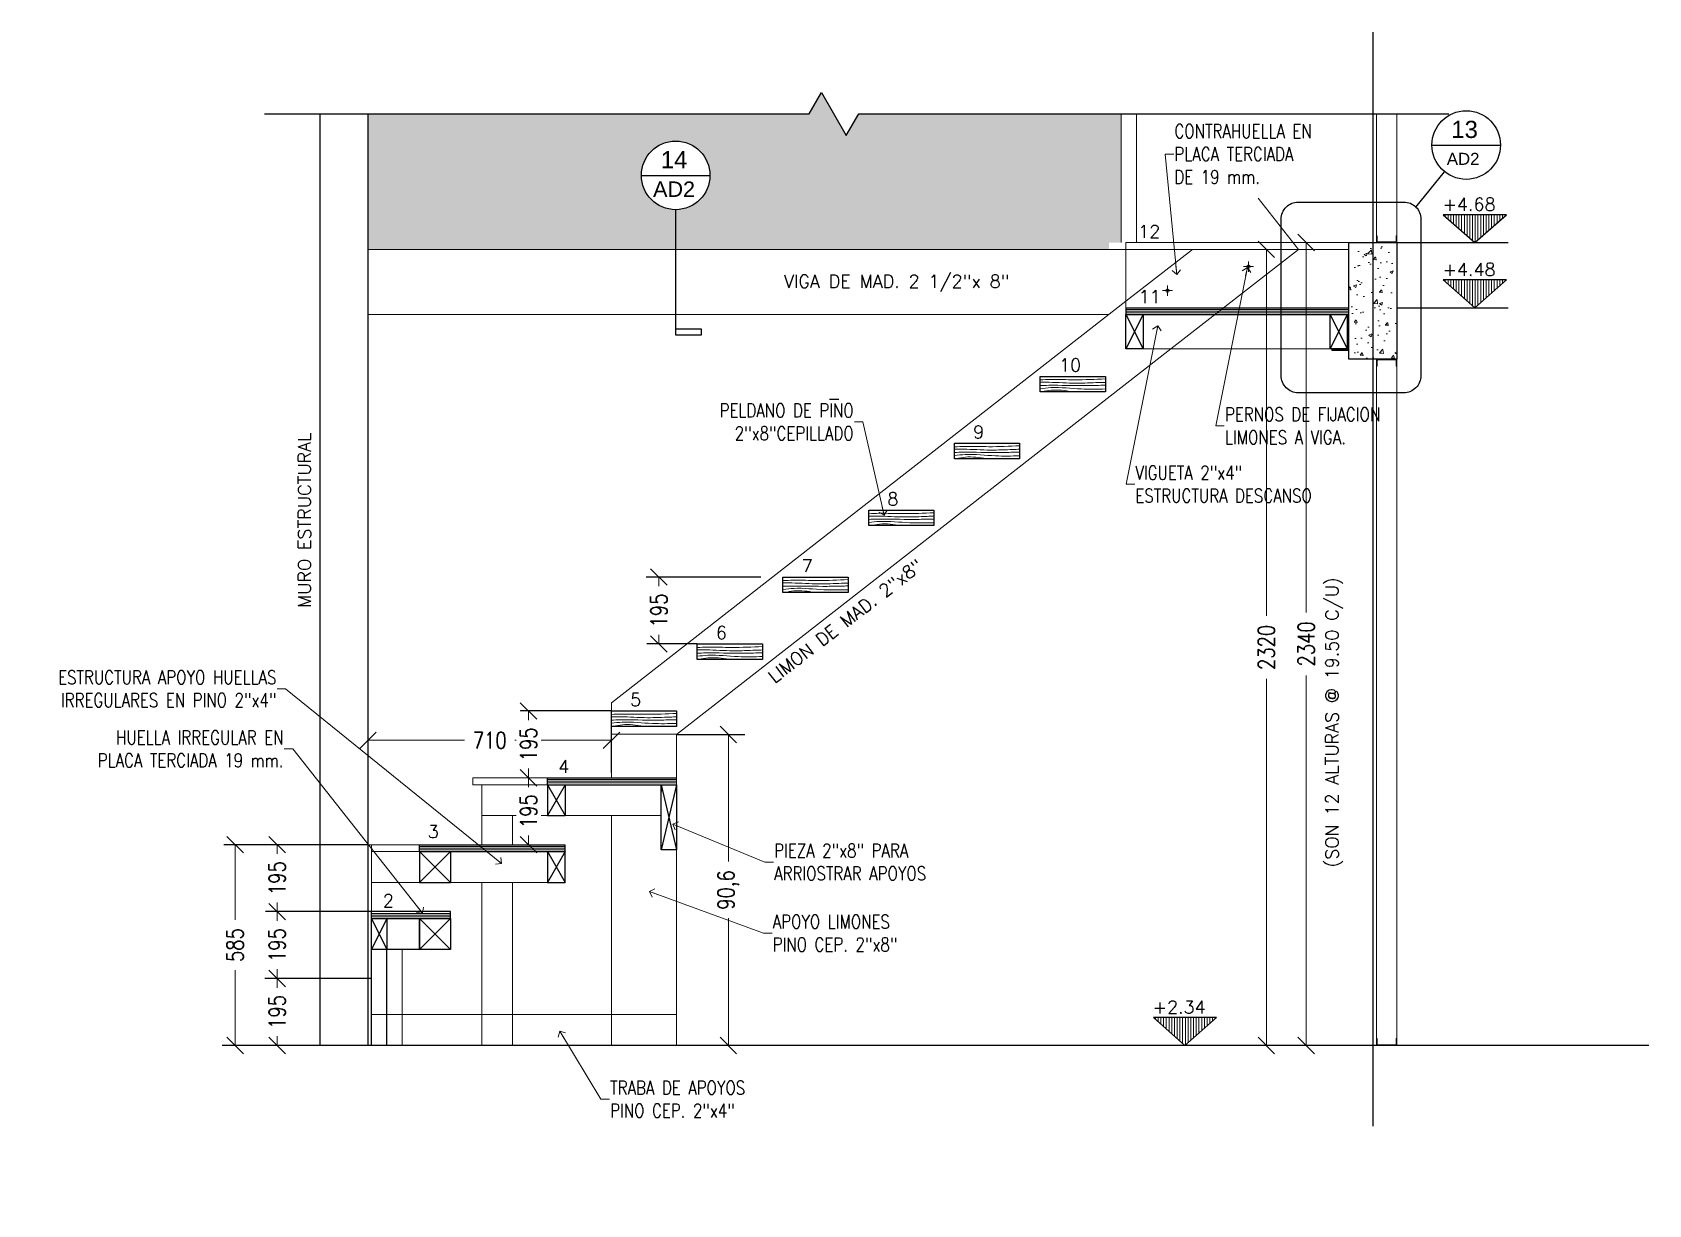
# Model space of a CAD drawing. Header units: metres. Extents: x -40 to 265, y 63 to 163.
# Drawn here: x 214.109 to 218.821, y 152.892 to 156.309 of the extents above; entities that cross this region are included whole.
import ezdxf
from ezdxf.enums import TextEntityAlignment as Align

# ---------------------------------------------------------------- set-up
doc = ezdxf.new("R2010")
doc.units = ezdxf.units.M
doc.header["$LTSCALE"] = 5
doc.header["$MEASUREMENT"] = 0
doc.layers.get('0').update_dxf_attribs({"color": 30})
for name, color, linetype, lineweight in [('A-ANNO-DIMS', 3, 'Continuous', 18), ('A-ANNO-TEXT', 3, 'Continuous', 18), ('A-DETL-GRPH', 4, 'Continuous', 25), ('A-DETL-MBND', 3, 'Continuous', 18), ('A-DETL-MCUT', 4, 'Continuous', 25), ('A-DETL-PATT', 8, 'Continuous', 18)]:
    doc.layers.add(name, color=color, linetype=linetype, lineweight=lineweight)
doc.styles.add('E-ARIAL', font='arial.ttf')
doc.styles.add('E-ROMANS', font='romans.shx', dxfattribs={"width": 0.8})
doc.dimstyles.new('E-0010_TICK_18', dxfattribs={"dimscale": 0.001, "dimtxt": 18, "dimasz": 18, "dimexe": 9, "dimexo": 6, "dimgap": 9, "dimtad": 0, "dimdec": 0, "dimlfac": 1000, "dimzin": 0, "dimdsep": 46, "dimtxsty": 'E-ROMANS', "dimblk": 'OBLIQUE', "dimcen": 9, "dimclrd": 256, "dimclre": 256, "dimclrt": 256, "dimadec": 0, "dimazin": 0, "dimtfac": 1, "dimtdec": 0, "dimtmove": 1, "dimatfit": 3, "dimldrblk": 'OPEN90', "dimfxl": 1, "dimtfill": 1, "dimtolj": 1, "dimtzin": 0, "dimarcsym": 0})
doc.dimstyles.new('E-0020_TICK_24', dxfattribs={"dimscale": 0.001, "dimtxt": 48, "dimasz": 48, "dimexe": 24, "dimexo": 16, "dimgap": 24, "dimtad": 0, "dimdec": 0, "dimlfac": 1000, "dimzin": 0, "dimdsep": 46, "dimtxsty": 'E-ROMANS', "dimblk": 'OBLIQUE', "dimcen": 24, "dimclrd": 256, "dimclre": 256, "dimclrt": 256, "dimadec": 0, "dimazin": 0, "dimtfac": 1, "dimtdec": 0, "dimtmove": 1, "dimatfit": 3, "dimldrblk": 'OPEN90', "dimfxl": 1, "dimtfill": 1, "dimtolj": 1, "dimtzin": 0, "dimlwd": -1, "dimarcsym": 0})

# ---------------------------------------------------------------- blocks, each defined once
blk = doc.blocks.new('_Oblique')
at = {"color": 0, "linetype": 'ByBlock', "lineweight": -2}
blk.add_line((-0.5, -0.5), (0.5, 0.5), dxfattribs=at)
blk = doc.blocks.new('*D44')
at = {"layer": 'A-ANNO-DIMS', "lineweight": -2, "transparency": 16777216}
for p, q in [((217.2992, 155.6966), (217.8469, 155.6966)), ((217.2992, 153.3564), (217.8469, 153.3564))]:
    blk.add_line(p, q, dxfattribs=at)
at = {"layer": 'A-ANNO-DIMS', "transparency": 16777216}
for p, q in [((217.8229, 155.6966), (217.8229, 154.6182)), ((217.8229, 153.3564), (217.8229, 154.4348))]:
    blk.add_line(p, q, dxfattribs=at)
at = {"layer": 'A-ANNO-DIMS', "transparency": 16777216, "xscale": 0.048, "yscale": 0.048, "zscale": 0.048}
for p, rotation in [((217.8229, 155.6966), 90), ((217.8229, 153.3564), 270)]:
    blk.add_blockref('_Oblique', p, dxfattribs=dict(at, rotation=rotation))
at = {"layer": 'A-ANNO-DIMS', "transparency": 16777216, "insert": (217.8229, 154.5265), "char_height": 0.048, "attachment_point": 5, "rotation": 90, "style": 'E-ROMANS', "bg_fill": 3, "box_fill_scale": 1.25, "bg_fill_color": 256, "bg_fill_true_color": 13158600, "bg_fill_transparency": 0}
blk.add_mtext('\\A1;2340', dxfattribs=at)
blk = doc.blocks.new('_Open90')
at = {"color": 0, "linetype": 'ByBlock', "lineweight": -2}
for p, q in [((0, 0), (-1, 0)), ((-0.5, 0.5), (0, 0)), ((0, 0), (-0.5, -0.5))]:
    blk.add_line(p, q, dxfattribs=at)
blk = doc.blocks.new('*D45')
at = {"layer": 'A-ANNO-DIMS', "lineweight": -2, "transparency": 16777216}
for p, q in [((217.1806, 155.6766), (217.7307, 155.6766)), ((217.1806, 153.3564), (217.7307, 153.3564))]:
    blk.add_line(p, q, dxfattribs=at)
at = {"layer": 'A-ANNO-DIMS', "transparency": 16777216}
for p, q in [((217.7067, 155.6766), (217.7067, 154.6082)), ((217.7067, 153.3564), (217.7067, 154.4248))]:
    blk.add_line(p, q, dxfattribs=at)
at = {"layer": 'A-ANNO-DIMS', "transparency": 16777216, "xscale": 0.048, "yscale": 0.048, "zscale": 0.048}
for p, rotation in [((217.7067, 155.6766), 90), ((217.7067, 153.3564), 270)]:
    blk.add_blockref('_Oblique', p, dxfattribs=dict(at, rotation=rotation))
at = {"layer": 'A-ANNO-DIMS', "transparency": 16777216, "insert": (217.7067, 154.5165), "char_height": 0.048, "attachment_point": 5, "rotation": 90, "style": 'E-ROMANS', "bg_fill": 3, "box_fill_scale": 1.25, "bg_fill_color": 256, "bg_fill_true_color": 13158600, "bg_fill_transparency": 0}
blk.add_mtext('\\A1;2320', dxfattribs=at)
blk = doc.blocks.new('*D56')
at = {"layer": 'A-ANNO-DIMS', "lineweight": -2, "transparency": 16777216}
for p, q in [((215.0874, 154.1679), (215.0874, 154.2698)), ((215.7974, 154.1679), (215.7974, 154.2698))]:
    blk.add_line(p, q, dxfattribs=at)
at = {"layer": 'A-ANNO-DIMS', "transparency": 16777216}
for p, q in [((215.0874, 154.2458), (215.369, 154.2458)), ((215.7974, 154.2458), (215.5157, 154.2458))]:
    blk.add_line(p, q, dxfattribs=at)
at = {"layer": 'A-ANNO-DIMS', "transparency": 16777216, "xscale": 0.048, "yscale": 0.048, "zscale": 0.048, "rotation": 180}
blk.add_blockref('_Oblique', (215.0874, 154.2458), dxfattribs=at)
at = {"layer": 'A-ANNO-DIMS', "transparency": 16777216, "xscale": 0.048, "yscale": 0.048, "zscale": 0.048}
blk.add_blockref('_Oblique', (215.7974, 154.2458), dxfattribs=at)
at = {"layer": 'A-ANNO-DIMS', "transparency": 16777216, "insert": (215.4424, 154.2458), "char_height": 0.048, "attachment_point": 5, "style": 'E-ROMANS', "bg_fill": 3, "box_fill_scale": 1.25, "bg_fill_color": 256, "bg_fill_true_color": 13158600, "bg_fill_transparency": 0}
blk.add_mtext('\\A1;710', dxfattribs=at)
blk = doc.blocks.new('*D57')
at = {"layer": 'A-ANNO-DIMS', "lineweight": -2, "transparency": 16777216}
for p, q in [((215.0714, 153.9414), (214.6762, 153.9414)), ((215.0714, 153.3564), (214.6762, 153.3564))]:
    blk.add_line(p, q, dxfattribs=at)
at = {"layer": 'A-ANNO-DIMS', "transparency": 16777216}
for p, q in [((214.7002, 153.9414), (214.7002, 153.7223)), ((214.7002, 153.3564), (214.7002, 153.5755))]:
    blk.add_line(p, q, dxfattribs=at)
at = {"layer": 'A-ANNO-DIMS', "transparency": 16777216, "xscale": 0.048, "yscale": 0.048, "zscale": 0.048}
for p, rotation in [((214.7002, 153.9414), 90), ((214.7002, 153.3564), 270)]:
    blk.add_blockref('_Oblique', p, dxfattribs=dict(at, rotation=rotation))
at = {"layer": 'A-ANNO-DIMS', "transparency": 16777216, "insert": (214.7002, 153.6489), "char_height": 0.048, "attachment_point": 5, "rotation": 90, "style": 'E-ROMANS', "bg_fill": 3, "box_fill_scale": 1.25, "bg_fill_color": 256, "bg_fill_true_color": 13158600, "bg_fill_transparency": 0}
blk.add_mtext('\\A1;585', dxfattribs=at)
blk = doc.blocks.new('*D58')
at = {"layer": 'A-ANNO-DIMS', "lineweight": -2, "transparency": 16777216}
for p, q in [((216.2171, 154.7214), (215.9116, 154.7214)), ((216.2171, 154.5264), (215.9116, 154.5264))]:
    blk.add_line(p, q, dxfattribs=at)
at = {"layer": 'A-ANNO-DIMS', "transparency": 16777216}
for p, q in [((215.9356, 154.7214), (215.9356, 154.6945)), ((215.9356, 154.5264), (215.9356, 154.5533))]:
    blk.add_line(p, q, dxfattribs=at)
at = {"layer": 'A-ANNO-DIMS', "transparency": 16777216, "xscale": 0.048, "yscale": 0.048, "zscale": 0.048}
for p, rotation in [((215.9356, 154.7214), 90), ((215.9356, 154.5264), 270)]:
    blk.add_blockref('_Oblique', p, dxfattribs=dict(at, rotation=rotation))
at = {"layer": 'A-ANNO-DIMS', "transparency": 16777216, "insert": (215.9356, 154.6239), "char_height": 0.048, "attachment_point": 5, "rotation": 90, "style": 'E-ROMANS', "bg_fill": 3, "box_fill_scale": 1.25, "bg_fill_color": 256, "bg_fill_true_color": 13158600, "bg_fill_transparency": 0}
blk.add_mtext('\\A1;195', dxfattribs=at)
blk = doc.blocks.new('*D93')
at = {"layer": 'A-ANNO-DIMS', "lineweight": -2, "transparency": 16777216}
for p, q in [((215.0814, 153.5514), (214.7987, 153.5514)), ((215.0814, 153.3564), (214.7987, 153.3564))]:
    blk.add_line(p, q, dxfattribs=at)
at = {"layer": 'A-ANNO-DIMS', "transparency": 16777216}
for p, q in [((214.8227, 153.5514), (214.8227, 153.5245)), ((214.8227, 153.3564), (214.8227, 153.3833))]:
    blk.add_line(p, q, dxfattribs=at)
at = {"layer": 'A-ANNO-DIMS', "transparency": 16777216, "xscale": 0.048, "yscale": 0.048, "zscale": 0.048}
for p, rotation in [((214.8227, 153.5514), 90), ((214.8227, 153.3564), 270)]:
    blk.add_blockref('_Oblique', p, dxfattribs=dict(at, rotation=rotation))
at = {"layer": 'A-ANNO-DIMS', "transparency": 16777216, "insert": (214.8227, 153.4539), "char_height": 0.048, "attachment_point": 5, "rotation": 90, "style": 'E-ROMANS', "bg_fill": 3, "box_fill_scale": 1.25, "bg_fill_color": 256, "bg_fill_true_color": 13158600, "bg_fill_transparency": 0}
blk.add_mtext('\\A1;195', dxfattribs=at)
blk = doc.blocks.new('*D94')
at = {"layer": 'A-ANNO-DIMS', "lineweight": -2, "transparency": 16777216}
for p, q in [((215.0814, 153.7464), (214.7987, 153.7464)), ((215.0814, 153.5514), (214.7987, 153.5514))]:
    blk.add_line(p, q, dxfattribs=at)
at = {"layer": 'A-ANNO-DIMS', "transparency": 16777216}
for p, q in [((214.8227, 153.7464), (214.8227, 153.7195)), ((214.8227, 153.5514), (214.8227, 153.5783))]:
    blk.add_line(p, q, dxfattribs=at)
at = {"layer": 'A-ANNO-DIMS', "transparency": 16777216, "xscale": 0.048, "yscale": 0.048, "zscale": 0.048}
for p, rotation in [((214.8227, 153.7464), 90), ((214.8227, 153.5514), 270)]:
    blk.add_blockref('_Oblique', p, dxfattribs=dict(at, rotation=rotation))
at = {"layer": 'A-ANNO-DIMS', "transparency": 16777216, "insert": (214.8227, 153.6489), "char_height": 0.048, "attachment_point": 5, "rotation": 90, "style": 'E-ROMANS', "bg_fill": 3, "box_fill_scale": 1.25, "bg_fill_color": 256, "bg_fill_true_color": 13158600, "bg_fill_transparency": 0}
blk.add_mtext('\\A1;195', dxfattribs=at)
blk = doc.blocks.new('*D95')
at = {"layer": 'A-ANNO-DIMS', "lineweight": -2, "transparency": 16777216}
for p, q in [((215.4032, 153.9414), (214.7987, 153.9414)), ((215.0814, 153.7464), (214.7987, 153.7464))]:
    blk.add_line(p, q, dxfattribs=at)
at = {"layer": 'A-ANNO-DIMS', "transparency": 16777216}
for p, q in [((214.8227, 153.9414), (214.8227, 153.9145)), ((214.8227, 153.7464), (214.8227, 153.7733))]:
    blk.add_line(p, q, dxfattribs=at)
at = {"layer": 'A-ANNO-DIMS', "transparency": 16777216, "xscale": 0.048, "yscale": 0.048, "zscale": 0.048}
for p, rotation in [((214.8227, 153.9414), 90), ((214.8227, 153.7464), 270)]:
    blk.add_blockref('_Oblique', p, dxfattribs=dict(at, rotation=rotation))
at = {"layer": 'A-ANNO-DIMS', "transparency": 16777216, "insert": (214.8227, 153.8439), "char_height": 0.048, "attachment_point": 5, "rotation": 90, "style": 'E-ROMANS', "bg_fill": 3, "box_fill_scale": 1.25, "bg_fill_color": 256, "bg_fill_true_color": 13158600, "bg_fill_transparency": 0}
blk.add_mtext('\\A1;195', dxfattribs=at)
blk = doc.blocks.new('*D124')
at = {"layer": 'A-ANNO-DIMS', "lineweight": -2, "transparency": 16777216}
for p, q in [((216.0034, 154.2625), (216.1623, 154.2625)), ((216.0034, 153.3564), (216.1623, 153.3564))]:
    blk.add_line(p, q, dxfattribs=at)
at = {"layer": 'A-ANNO-DIMS', "transparency": 16777216}
for p, q in [((216.1383, 154.2625), (216.1383, 153.892)), ((216.1383, 153.3564), (216.1383, 153.727))]:
    blk.add_line(p, q, dxfattribs=at)
at = {"layer": 'A-ANNO-DIMS', "transparency": 16777216, "xscale": 0.048, "yscale": 0.048, "zscale": 0.048}
for p, rotation in [((216.1383, 154.2625), 90), ((216.1383, 153.3564), 270)]:
    blk.add_blockref('_Oblique', p, dxfattribs=dict(at, rotation=rotation))
at = {"layer": 'A-ANNO-DIMS', "transparency": 16777216, "insert": (216.1383, 153.8095), "char_height": 0.048, "attachment_point": 5, "rotation": 90, "style": 'E-ROMANS', "bg_fill": 3, "box_fill_scale": 1.25, "bg_fill_color": 256, "bg_fill_true_color": 13158600, "bg_fill_transparency": 0}
blk.add_mtext('\\A1;90,6', dxfattribs=at)
blk = doc.blocks.new('*D125')
at = {"layer": 'A-ANNO-DIMS', "lineweight": -2, "transparency": 16777216}
for p, q in [((215.6136, 154.3314), (215.5316, 154.3314)), ((215.6136, 154.1364), (215.5316, 154.1364))]:
    blk.add_line(p, q, dxfattribs=at)
at = {"layer": 'A-ANNO-DIMS', "transparency": 16777216}
for p, q in [((215.5556, 154.3314), (215.5556, 154.3045)), ((215.5556, 154.1364), (215.5556, 154.1633))]:
    blk.add_line(p, q, dxfattribs=at)
at = {"layer": 'A-ANNO-DIMS', "transparency": 16777216, "xscale": 0.048, "yscale": 0.048, "zscale": 0.048}
for p, rotation in [((215.5556, 154.3314), 90), ((215.5556, 154.1364), 270)]:
    blk.add_blockref('_Oblique', p, dxfattribs=dict(at, rotation=rotation))
at = {"layer": 'A-ANNO-DIMS', "transparency": 16777216, "insert": (215.5556, 154.2339), "char_height": 0.048, "attachment_point": 5, "rotation": 90, "style": 'E-ROMANS', "bg_fill": 3, "box_fill_scale": 1.25, "bg_fill_color": 256, "bg_fill_true_color": 13158600, "bg_fill_transparency": 0}
blk.add_mtext('\\A1;195', dxfattribs=at)
blk = doc.blocks.new('*D126')
at = {"layer": 'A-ANNO-DIMS', "lineweight": -2, "transparency": 16777216}
for p, q in [((215.6201, 154.1364), (215.5316, 154.1364)), ((215.6201, 153.9414), (215.5316, 153.9414))]:
    blk.add_line(p, q, dxfattribs=at)
at = {"layer": 'A-ANNO-DIMS', "transparency": 16777216}
for p, q in [((215.5556, 154.1364), (215.5556, 154.1095)), ((215.5556, 153.9414), (215.5556, 153.9683))]:
    blk.add_line(p, q, dxfattribs=at)
at = {"layer": 'A-ANNO-DIMS', "transparency": 16777216, "xscale": 0.048, "yscale": 0.048, "zscale": 0.048}
for p, rotation in [((215.5556, 154.1364), 90), ((215.5556, 153.9414), 270)]:
    blk.add_blockref('_Oblique', p, dxfattribs=dict(at, rotation=rotation))
at = {"layer": 'A-ANNO-DIMS', "transparency": 16777216, "insert": (215.5556, 154.0389), "char_height": 0.048, "attachment_point": 5, "rotation": 90, "style": 'E-ROMANS', "bg_fill": 3, "box_fill_scale": 1.25, "bg_fill_color": 256, "bg_fill_true_color": 13158600, "bg_fill_transparency": 0}
blk.add_mtext('\\A1;195', dxfattribs=at)
blk = doc.blocks.new('QM-ARQ-DET')
at = {"layer": 'A-DETL-PATT'}
h = blk.add_hatch(dxfattribs=at)
h.set_pattern_fill('ANSI31', color=256, scale=0.0025, angle=225, style=0)
h.set_pattern_definition([(270, (116.0727845, 89.863818), (-0.0079375, -8e-19), [])])
h.paths.add_polyline_path([(218.4065, 155.7775), (218.3145, 155.6963), (218.2225, 155.7775)])
h = blk.add_hatch(dxfattribs=at)
h.set_pattern_fill('AR-CONC', color=256, scale=0.0005, style=0)
h.set_pattern_definition([(50, (0, 0), (0.091092334, -0.007969543), [0.009525, -0.104775]), (355, (0, 0), (-0.017621413, 0.09552832), [0.00762, -0.08382]), (100.451, (0.00759, -0.00066), (0.07347125, 0.087558344), [0.008095, -0.089045]), (46.1842, (0, 0.0254), (0.13553952, -0.021021164), [0.0142875, -0.1571625]), (96.6356, (0.0113, 0.02365), (0.11870212, 0.12371278), [0.0121425, -0.1335675]), (351.184, (0, 0.0254), (0.1187023, 0.12371256), [0.01143, -0.12573]), (21, (0.0127, 0.01905), (0.07580744, -0.05113276), [0.009525, -0.104775]), (326, (0.0127, 0.01905), (0.030901014, 0.092093983), [0.00762, -0.08382]), (71.4514, (0.01902, 0.01479), (0.106708245, 0.04096143), [0.008095, -0.089045]), (37.5, (0, 0), (0.0015443016, 0.0422775194), [0, -0.082804, 0, -0.08509, 0, -0.0841375]), (7.5, (0, 0), (0.033409831, 0.0500902874), [0, -0.048514, 0, -0.080899, 0, -0.0320675]), (327.5, (-0.02832, 0), (0.0677952976, -0.002864372), [0, -0.03175, 0, -0.09906, 0, -0.131445]), (317.5, (-0.04102, 0), (0.074064591, 0.012713246), [0, -0.041275, 0, -0.065786, 0, -0.093345])])
h.paths.add_polyline_path([(217.9474, 155.3564), (218.0874, 155.3564), (218.0874, 155.6964), (218.0274, 155.6964), (217.9474, 155.6964)])
h = blk.add_hatch(dxfattribs=at)
h.set_pattern_fill('ANSI31', color=256, scale=0.0025, angle=225, style=0)
h.set_pattern_definition([(270, (116.0727845, 89.673818), (-0.0079375, -8e-19), [])])
h.paths.add_polyline_path([(218.4065, 155.5875), (218.3145, 155.5063), (218.2225, 155.5875)])
h = blk.add_hatch(dxfattribs=at)
h.set_pattern_fill('STEEL', color=256, scale=0.02, angle=90, style=0)
h.set_pattern_definition([(225, (282.8810214, 120.9979023), (-0.00176776695, 0.00176776695), []), (225, (282.8797714, 120.9979023), (-0.00176776695, 0.00176776695), [])])
h.paths.add_polyline_path([(217.8974, 155.3814), (217.8974, 155.3864), (217.9424, 155.3864), (217.9424, 155.4314), (217.9474, 155.4314), (217.9474, 155.3814)])
h = blk.add_hatch(dxfattribs=at)
h.set_pattern_fill('ANSI31', color=256, scale=0.0025, angle=225, style=0)
h.set_pattern_definition([(270, (115.227573, 87.523818), (-0.0079375, -8e-19), [])])
h.paths.add_polyline_path([(217.5613, 153.4375), (217.4693, 153.3563), (217.3773, 153.4375)])
at = {"layer": 'A-DETL-GRPH'}
for p, q in [((218.0174, 156.3091), (218.0174, 153.1211)), ((216.3738, 156.0711), (216.4099, 156.1336)), ((216.4099, 156.1336), (216.482, 156.0086)), ((214.7855, 156.0711), (216.3738, 156.0711)), ((216.482, 156.0086), (216.5181, 156.0711)), ((216.5181, 156.0711), (218.239, 156.0711)), ((218.1893, 155.9806), (218.3893, 155.9806)), ((215.8845, 155.8922), (216.0845, 155.8922)), ((218.1426, 155.7999), (218.2263, 155.9029)), ((215.9845, 155.4449), (215.9845, 155.7922)), ((217.2974, 155.4864), (217.3474, 155.3864)), ((217.3474, 155.4864), (217.2974, 155.3864)), ((217.8924, 155.4864), (217.9424, 155.3864)), ((217.9424, 155.4864), (217.8924, 155.3864)), ((216.4331, 155.2401), (216.4598, 155.2401)), ((215.6628, 154.1164), (215.6108, 154.0264)), ((215.6108, 154.1164), (215.6628, 154.0264)), ((215.9424, 154.1164), (215.9874, 153.9264)), ((215.9874, 154.1164), (215.9424, 153.9264)), ((215.6108, 153.9214), (215.6628, 153.8314)), ((215.6628, 153.9214), (215.6108, 153.8314))]:
    blk.add_line(p, q, dxfattribs=at)
for points in [[(218.3146, 155.6964), (218.4066, 155.7776), (218.2226, 155.7776)], [(218.3146, 155.5064), (218.4066, 155.5876), (218.2226, 155.5876)], [(215.9845, 155.4449), (216.0584, 155.4449), (216.0584, 155.4264), (215.9845, 155.4264)], [(217.4693, 153.3564), (217.5613, 153.4376), (217.3773, 153.4376)]]:
    blk.add_lwpolyline(points, close=True, dxfattribs=at)
for centre in [(218.2893, 155.9806), (215.9845, 155.8922)]:
    blk.add_circle(centre, 0.1, dxfattribs=at)
at = {"layer": 'A-DETL-MBND'}
for p, q in [((217.2832, 155.6966), (217.2832, 156.0711)), ((217.3282, 156.0711), (217.3282, 155.6966)), ((218.0274, 156.0684), (218.0274, 155.7164)), ((218.0874, 156.0684), (218.0874, 155.7164)), ((218.0274, 155.6964), (218.0274, 155.7164)), ((218.0274, 155.7164), (218.0294, 155.7164)), ((218.0294, 155.6984), (218.0294, 155.7164)), ((218.0854, 155.7164), (218.0854, 155.6984)), ((218.0854, 155.7164), (218.0874, 155.7164)), ((218.0874, 155.7164), (218.0874, 155.6964)), ((218.0874, 155.6964), (218.0274, 155.6964)), ((218.0854, 155.6984), (218.0294, 155.6984)), ((217.6696, 155.6264), (217.6396, 155.6264)), ((217.6546, 155.6114), (217.6546, 155.6414)), ((217.4185, 155.5414), (217.4185, 155.5714)), ((217.4335, 155.5564), (217.4035, 155.5564)), ((217.2475, 155.4864), (215.0874, 155.4864)), ((218.0874, 155.3564), (218.0274, 155.3564)), ((218.0274, 155.3564), (218.0274, 155.3364)), ((218.0274, 155.3364), (218.0294, 155.3364)), ((218.0274, 153.3564), (218.0274, 155.3364)), ((218.0854, 155.3544), (218.0294, 155.3544)), ((218.0294, 155.3544), (218.0294, 155.3364)), ((218.0854, 155.3364), (218.0854, 155.3544)), ((218.0854, 155.3364), (218.0874, 155.3364)), ((218.0874, 155.3364), (218.0874, 155.3564)), ((218.0874, 153.3564), (218.0874, 155.3364)), ((215.7974, 154.3553), (215.7974, 154.1364)), ((215.9874, 154.2635), (215.7974, 154.2635)), ((215.9874, 154.2625), (215.9874, 153.3564)), ((215.6108, 154.1164), (215.3932, 154.1164)), ((215.4192, 154.0264), (215.4192, 154.1164)), ((215.6108, 154.0264), (215.4192, 154.0264)), ((215.5092, 154.0264), (215.5092, 153.9414)), ((215.6628, 154.0264), (215.9424, 154.0264)), ((215.7974, 154.0264), (215.7974, 153.3564)), ((215.2378, 153.9414), (215.0974, 153.9414)), ((215.2378, 153.9214), (215.0974, 153.9214)), ((215.2378, 153.8314), (215.0974, 153.8314)), ((215.3278, 153.8314), (215.6108, 153.8314)), ((215.4192, 153.8314), (215.4192, 153.3564)), ((215.5092, 153.8314), (215.5092, 153.3564)), ((215.1874, 153.6364), (215.1874, 153.3564)), ((215.4192, 153.4464), (215.1874, 153.4464)), ((215.4192, 153.4464), (215.5092, 153.4464)), ((215.7974, 153.4464), (215.5092, 153.4464)), ((215.7974, 153.4464), (215.9874, 153.4464)), ((218.0274, 153.3564), (218.0274, 153.3764)), ((218.0274, 153.3764), (218.0294, 153.3764)), ((218.0874, 153.3564), (218.0274, 153.3564)), ((218.0294, 153.3584), (218.0294, 153.3764)), ((218.0854, 153.3584), (218.0294, 153.3584)), ((218.0854, 153.3764), (218.0854, 153.3584)), ((218.0854, 153.3764), (218.0874, 153.3764)), ((218.0874, 153.3764), (218.0874, 153.3564))]:
    blk.add_line(p, q, dxfattribs=at)
for points in [[(217.8974, 155.3814), (217.8974, 155.3864), (217.9424, 155.3864), (217.9424, 155.4314), (217.9474, 155.4314)], [(217.8974, 155.3814), (217.9474, 155.3814), (217.9474, 155.4314)]]:
    blk.add_lwpolyline(points, dxfattribs=at)
for centre in [(217.6546, 155.6264), (217.4185, 155.5564)]:
    blk.add_circle(centre, 0.005, dxfattribs=at)
at = {"layer": 'A-DETL-MCUT'}
for p, q in [((215.0874, 156.0711), (215.0874, 153.3564)), ((218.0874, 155.6964), (218.4119, 155.6964)), ((218.0874, 155.5064), (218.4119, 155.5064)), ((215.6108, 154.1164), (215.9424, 154.1164)), ((215.6108, 154.1164), (215.6108, 154.0264)), ((215.6628, 154.1164), (215.6628, 154.0264)), ((215.9424, 154.1164), (215.9424, 154.0964)), ((215.6108, 154.0264), (215.6628, 154.0264)), ((215.2378, 153.9214), (215.2378, 153.9414)), ((215.2378, 153.9414), (215.6628, 153.9414)), ((215.2378, 153.9214), (215.2378, 153.8314)), ((215.2378, 153.9214), (215.6628, 153.9214)), ((215.3278, 153.9214), (215.3278, 153.8314)), ((215.6108, 153.9214), (215.6108, 153.8314)), ((215.6628, 153.9214), (215.6628, 153.9414)), ((215.6628, 153.8314), (215.6628, 153.9214)), ((215.2378, 153.8314), (215.3278, 153.8314)), ((215.6108, 153.8314), (215.6628, 153.8314)), ((215.1424, 153.3564), (215.1424, 153.6364)), ((215.2378, 153.6364), (215.1424, 153.6364)), ((218.8213, 153.3564), (215.0874, 153.3564))]:
    blk.add_line(p, q, dxfattribs=at)
for points in [[(217.9474, 155.6964), (218.0874, 155.6964), (218.0874, 155.3564), (217.9474, 155.3564)], [(217.0474, 155.3064), (217.2374, 155.3064), (217.2374, 155.2614), (217.0474, 155.2614)], [(216.7974, 155.1114), (216.9874, 155.1114), (216.9874, 155.0664), (216.7974, 155.0664)], [(216.5474, 154.9164), (216.7374, 154.9164), (216.7374, 154.8714), (216.5474, 154.8714)], [(216.2974, 154.7214), (216.4874, 154.7214), (216.4874, 154.6764), (216.2974, 154.6764)], [(216.0474, 154.5264), (216.2374, 154.5264), (216.2374, 154.4814), (216.0474, 154.4814)], [(215.7974, 154.3314), (215.9874, 154.3314), (215.9874, 154.2864), (215.7974, 154.2864)]]:
    blk.add_lwpolyline(points, close=True, dxfattribs=at)
for points in [[(217.2974, 155.3864), (217.2974, 155.4864), (217.3474, 155.4864), (217.3474, 155.3864), (217.2974, 155.3864)], [(217.8924, 155.3864), (217.8924, 155.4864), (217.9424, 155.4864), (217.9424, 155.3864), (217.8924, 155.3864)], [(215.9424, 153.9264), (215.9424, 154.1164), (215.9874, 154.1164), (215.9874, 153.9264), (215.9424, 153.9264)]]:
    blk.add_lwpolyline(points, dxfattribs=at)
at = {"layer": 'A-DETL-PATT'}
for p, q in [((215.6108, 154.1264), (215.9874, 154.1264)), ((215.6108, 154.1214), (215.9874, 154.1214))]:
    blk.add_line(p, q, dxfattribs=at)
for points, knots in [([(217.0519, 155.2614), (217.061, 155.2634), (217.0903, 155.2689), (217.12, 155.2652), (217.1406, 155.2614)], [0.01379422, 0.01379422, 0.01379422, 0.01379422, 0.04139722, 0.10332334, 0.10332334, 0.10332334, 0.10332334]), ([(216.7974, 155.1011), (216.8076, 155.1016), (216.8409, 155.1031), (216.9043, 155.1002), (216.9573, 155.1026), (216.9874, 155.104)], [0.0106675, 0.0106675, 0.0106675, 0.0106675, 0.0415716, 0.1106641, 0.2007378, 0.2007378, 0.2007378, 0.2007378]), ([(216.7974, 155.0942), (216.806, 155.0943), (216.841, 155.0944), (216.8979, 155.0902), (216.9526, 155.0929), (216.9809, 155.0938), (216.9874, 155.094)], [0.0047227, 0.0047227, 0.0047227, 0.0047227, 0.030517, 0.1098173, 0.1755356, 0.1947948, 0.1947948, 0.1947948, 0.1947948]), ([(216.7974, 155.0847), (216.8057, 155.0849), (216.8487, 155.0862), (216.9075, 155.0835), (216.9625, 155.0851), (216.9828, 155.0855), (216.9874, 155.0855)], [0.0059972, 0.0059972, 0.0059972, 0.0059972, 0.0309525, 0.1352224, 0.1822772, 0.1960193, 0.1960193, 0.1960193, 0.1960193]), ([(216.7974, 155.0755), (216.8078, 155.0768), (216.8475, 155.0813), (216.9109, 155.073), (216.9638, 155.0742), (216.9874, 155.0747)], [0.0064552, 0.0064552, 0.0064552, 0.0064552, 0.0379145, 0.1261572, 0.1966929, 0.1966929, 0.1966929, 0.1966929]), ([(216.8019, 155.0664), (216.811, 155.0684), (216.8403, 155.0739), (216.87, 155.0702), (216.8906, 155.0664)], [0.01379422, 0.01379422, 0.01379422, 0.01379422, 0.04139722, 0.10332334, 0.10332334, 0.10332334, 0.10332334]), ([(216.5474, 154.9061), (216.5576, 154.9066), (216.5909, 154.9081), (216.6543, 154.9052), (216.7073, 154.9076), (216.7374, 154.909)], [0.0106675, 0.0106675, 0.0106675, 0.0106675, 0.0415716, 0.1106641, 0.2007378, 0.2007378, 0.2007378, 0.2007378]), ([(216.5474, 154.8992), (216.556, 154.8993), (216.591, 154.8994), (216.6479, 154.8952), (216.7026, 154.8979), (216.7309, 154.8988), (216.7374, 154.899)], [0.0047227, 0.0047227, 0.0047227, 0.0047227, 0.030517, 0.1098173, 0.1755356, 0.1947948, 0.1947948, 0.1947948, 0.1947948]), ([(216.5474, 154.8897), (216.5557, 154.8899), (216.5987, 154.8912), (216.6575, 154.8885), (216.7125, 154.8901), (216.7328, 154.8905), (216.7374, 154.8905)], [0.0059972, 0.0059972, 0.0059972, 0.0059972, 0.0309525, 0.1352224, 0.1822772, 0.1960193, 0.1960193, 0.1960193, 0.1960193]), ([(216.5474, 154.8805), (216.5578, 154.8818), (216.5975, 154.8863), (216.6609, 154.878), (216.7138, 154.8792), (216.7374, 154.8797)], [0.0064552, 0.0064552, 0.0064552, 0.0064552, 0.0379145, 0.1261572, 0.1966929, 0.1966929, 0.1966929, 0.1966929]), ([(216.5519, 154.8714), (216.561, 154.8734), (216.5903, 154.8789), (216.62, 154.8752), (216.6406, 154.8714)], [0.01379422, 0.01379422, 0.01379422, 0.01379422, 0.04139722, 0.10332334, 0.10332334, 0.10332334, 0.10332334]), ([(216.2974, 154.7111), (216.3076, 154.7116), (216.3409, 154.7131), (216.4043, 154.7102), (216.4573, 154.7126), (216.4874, 154.714)], [0.0106675, 0.0106675, 0.0106675, 0.0106675, 0.0415716, 0.1106641, 0.2007378, 0.2007378, 0.2007378, 0.2007378]), ([(216.2974, 154.7042), (216.306, 154.7043), (216.341, 154.7044), (216.3979, 154.7002), (216.4526, 154.7029), (216.4809, 154.7038), (216.4874, 154.704)], [0.0047227, 0.0047227, 0.0047227, 0.0047227, 0.030517, 0.1098173, 0.1755356, 0.1947948, 0.1947948, 0.1947948, 0.1947948]), ([(216.2974, 154.6947), (216.3057, 154.6949), (216.3487, 154.6962), (216.4075, 154.6935), (216.4625, 154.6951), (216.4828, 154.6955), (216.4874, 154.6955)], [0.0059972, 0.0059972, 0.0059972, 0.0059972, 0.0309525, 0.1352224, 0.1822772, 0.1960193, 0.1960193, 0.1960193, 0.1960193]), ([(216.2974, 154.6855), (216.3078, 154.6868), (216.3475, 154.6913), (216.4109, 154.683), (216.4638, 154.6842), (216.4874, 154.6847)], [0.0064552, 0.0064552, 0.0064552, 0.0064552, 0.0379145, 0.1261572, 0.1966929, 0.1966929, 0.1966929, 0.1966929]), ([(216.3019, 154.6764), (216.311, 154.6784), (216.3403, 154.6839), (216.37, 154.6802), (216.3906, 154.6764)], [0.01379422, 0.01379422, 0.01379422, 0.01379422, 0.04139722, 0.10332334, 0.10332334, 0.10332334, 0.10332334]), ([(215.7974, 154.3211), (215.8076, 154.3216), (215.8409, 154.3231), (215.9043, 154.3202), (215.9573, 154.3226), (215.9874, 154.324)], [0.0106675, 0.0106675, 0.0106675, 0.0106675, 0.0415716, 0.1106641, 0.2007378, 0.2007378, 0.2007378, 0.2007378]), ([(215.7974, 154.3142), (215.806, 154.3143), (215.841, 154.3144), (215.8979, 154.3102), (215.9526, 154.3129), (215.9809, 154.3138), (215.9874, 154.314)], [0.0047227, 0.0047227, 0.0047227, 0.0047227, 0.030517, 0.1098173, 0.1755356, 0.1947948, 0.1947948, 0.1947948, 0.1947948]), ([(215.7974, 154.3047), (215.8057, 154.3049), (215.8487, 154.3062), (215.9075, 154.3035), (215.9625, 154.3051), (215.9828, 154.3055), (215.9874, 154.3055)], [0.0059972, 0.0059972, 0.0059972, 0.0059972, 0.0309525, 0.1352224, 0.1822772, 0.1960193, 0.1960193, 0.1960193, 0.1960193])]:
    blk.add_open_spline(points, degree=3, knots=knots, dxfattribs=at)
at = {"layer": 'A-ANNO-TEXT', "style": 'E-ARIAL'}
for s, height, p in [('13', 0.05, (218.2846, 156.0262)), ('14', 0.05, (215.9798, 155.9378)), ('AD2', 0.035, (218.2804, 155.9404)), ('AD2', 0.045, (215.9798, 155.852))]:
    blk.add_text(s, height=height, dxfattribs=at).set_placement(p, align=Align.MIDDLE_CENTER)
at = {"layer": 'A-ANNO-TEXT', "style": 'E-ROMANS'}
for s, p in [('+4.68', (218.2206, 155.7892)), ('12', (217.3331, 155.7098)), ('VIGA DE MAD. 2 1/2"x 8"', (216.3004, 155.5648)), ('+4.48', (218.2206, 155.5992)), ('11', (217.3342, 155.5198)), ('10', (217.1022, 155.3205)), ('9', (216.8518, 155.1255)), ('8', (216.6018, 154.9305)), ('7', (216.3518, 154.7355)), ('6', (216.1018, 154.5405)), ('5', (215.8518, 154.3455)), ('4', (215.6422, 154.1505)), ('3', (215.2615, 153.961)), ('2', (215.1307, 153.7594)), ('+2.34', (217.3754, 153.4492))]:
    blk.add_text(s, height=0.0375, dxfattribs=at).set_placement(p)
for s, rotation, p in [('MURO ESTRUCTURAL', 90, (214.9211, 154.6318)), ('LIMON DE MAD. 2"x8"', 37.7021, (216.2724, 154.4102))]:
    blk.add_text(s, height=0.0375, rotation=rotation, dxfattribs=at).set_placement(p)
at = {"layer": 'A-ANNO-TEXT', "char_height": 0.04, "style": 'E-ROMANS'}
for s, insert, attachment_point in [('CONTRAHUELLA EN\\PPLACA TERCIADA\\PDE 19 mm.', (217.4385, 155.9543), 4), ('\\A1;PELDANO DE PINO\\P2"x8"CEPILLADO', (216.5035, 155.1737), 6), ('ESTRUCTURA APOYO HUELLAS \\PIRREGULARES EN PINO 2"x4"', (214.8204, 154.396), 6), ('HUELLA IRREGULAR EN\\PPLACA TERCIADA 19 mm.', (214.8411, 154.2206), 6), ('PIEZA 2"x8" PARA\\PARRIOSTRAR APOYOS', (216.2717, 153.891), 4), ('\\A1;APOYO LIMONES\\PPINO CEP. 2"x8"', (216.2674, 153.6838), 4), ('TRABA DE APOYOS\\PPINO CEP. 2"x4"', (215.7935, 153.1997), 4)]:
    blk.add_mtext(s, dxfattribs=dict(at, insert=insert, attachment_point=attachment_point))
at = {"layer": 'A-DETL-GRPH', "annotation_type": 0, "has_hookline": 1}
for points, hookline_direction, text_width in [([(216.5919, 154.9015), (216.5305, 155.1737), (216.5055, 155.1737)], 1, 0.4389), ([(215.9761, 154.0015), (216.2447, 153.891), (216.2697, 153.891)], 0, 0.4937), ([(215.9081, 153.8049), (216.2404, 153.6838), (216.2654, 153.6838)], 0, 0.4038), ([(215.6464, 153.3976), (215.7665, 153.1997), (215.7915, 153.1997)], 0, 0.4465)]:
    blk.add_leader(points, dimstyle='E-0010_TICK_18', override={"dimscale": 1, "dimtxt": 0.04, "dimasz": 0.025, "dimexe": 0.0015, "dimexo": 0.0005, "dimgap": 0.002, "dimtad": 0, "dimdec": 2, "dimlfac": 100, "dimtxsty": 'E-ROMANS', "dimcen": 4, "dimse1": 1, "dimse2": 1, "dimclrd": 1, "dimclre": 1, "dimclrt": 2, "dimtfac": 4, "dimtofl": 0}, dxfattribs=dict(at, hookline_direction=hookline_direction, text_width=text_width))
at = {"layer": 'A-ANNO-DIMS'}
for base, p1, p2, picture, middle in [((217.8229, 153.3564), (217.2832, 155.6966), (217.2832, 153.3564), '*D44', (217.8229, 154.5265)), ((215.9356, 154.5264), (216.2331, 154.7214), (216.2331, 154.5264), '*D58', (215.9356, 154.6239)), ((214.7002, 153.9414), (215.0874, 153.3564), (215.0874, 153.9414), '*D57', (214.7002, 153.6489))]:
    dim = blk.add_linear_dim(base=base, p1=p1, p2=p2, angle=90, dimstyle='E-0020_TICK_24', dxfattribs=at)
    dim.commit()
    dim.dimension.update_dxf_attribs({"geometry": picture, "text_midpoint": middle})
dim = blk.add_linear_dim(base=(215.0874, 154.2458), p1=(215.7974, 154.1519), p2=(215.0874, 154.1519), dimstyle='E-0020_TICK_24', dxfattribs=at)
dim.commit()
dim.dimension.update_dxf_attribs({"geometry": '*D56', "text_midpoint": (215.4424, 154.2458)})
at = {"layer": 'A-DETL-GRPH'}
for p, q in [((216.2331, 154.7214), (215.8987, 154.7214)), ((216.0474, 154.5264), (215.9008, 154.5264)), ((215.7974, 154.1519), (215.7974, 154.3)), ((215.0874, 153.9414), (214.6667, 153.9414)), ((215.0874, 153.3564), (214.6619, 153.3564))]:
    blk.add_line(p, q, dxfattribs=at)
at = {"layer": 'A-DETL-MBND'}
for p in [(215.6108, 154.1364), (215.3932, 154.1164)]:
    blk.add_line(p, (215.3932, 154.1364), dxfattribs=at)
at = {"layer": 'A-DETL-MCUT'}
for p, q in [((215.6108, 154.1364), (215.9874, 154.1364)), ((215.6108, 154.1164), (215.6108, 154.1364)), ((215.0974, 153.7264), (215.0974, 153.7464)), ((215.0974, 153.6364), (215.0974, 153.7264)), ((215.0974, 153.3564), (215.0974, 153.6364))]:
    blk.add_line(p, q, dxfattribs=at)
at = {"layer": 'A-DETL-PATT'}
blk.add_line((215.6108, 154.1314), (215.9874, 154.1314), dxfattribs=at)
for points, knots in [([(216.0474, 154.5161), (216.0576, 154.5166), (216.0909, 154.5181), (216.1543, 154.5152), (216.2073, 154.5176), (216.2374, 154.519)], [0.0106675, 0.0106675, 0.0106675, 0.0106675, 0.0415716, 0.1106641, 0.2007378, 0.2007378, 0.2007378, 0.2007378]), ([(216.0474, 154.5092), (216.056, 154.5093), (216.091, 154.5094), (216.1479, 154.5052), (216.2026, 154.5079), (216.2309, 154.5088), (216.2374, 154.509)], [0.0047227, 0.0047227, 0.0047227, 0.0047227, 0.030517, 0.1098173, 0.1755356, 0.1947948, 0.1947948, 0.1947948, 0.1947948]), ([(216.0474, 154.4997), (216.0557, 154.4999), (216.0987, 154.5012), (216.1575, 154.4985), (216.2125, 154.5001), (216.2328, 154.5005), (216.2374, 154.5005)], [0.0059972, 0.0059972, 0.0059972, 0.0059972, 0.0309525, 0.1352224, 0.1822772, 0.1960193, 0.1960193, 0.1960193, 0.1960193]), ([(216.0474, 154.4905), (216.0578, 154.4918), (216.0975, 154.4963), (216.1609, 154.488), (216.2138, 154.4892), (216.2374, 154.4897)], [0.0064552, 0.0064552, 0.0064552, 0.0064552, 0.0379145, 0.1261572, 0.1966929, 0.1966929, 0.1966929, 0.1966929]), ([(216.0519, 154.4814), (216.061, 154.4834), (216.0903, 154.4889), (216.12, 154.4852), (216.1406, 154.4814)], [0.01379422, 0.01379422, 0.01379422, 0.01379422, 0.04139722, 0.10332334, 0.10332334, 0.10332334, 0.10332334]), ([(215.7974, 154.2955), (215.8078, 154.2968), (215.8475, 154.3013), (215.9109, 154.293), (215.9638, 154.2942), (215.9874, 154.2947)], [0.0064552, 0.0064552, 0.0064552, 0.0064552, 0.0379145, 0.1261572, 0.1966929, 0.1966929, 0.1966929, 0.1966929]), ([(215.8019, 154.2864), (215.811, 154.2884), (215.8403, 154.2939), (215.87, 154.2902), (215.8906, 154.2864)], [0.01379422, 0.01379422, 0.01379422, 0.01379422, 0.04139722, 0.10332334, 0.10332334, 0.10332334, 0.10332334])]:
    blk.add_open_spline(points, degree=3, knots=knots, dxfattribs=at)
at = {"layer": 'A-ANNO-TEXT', "style": 'E-ROMANS'}
blk.add_text('(SON 12 ALTURAS @ 19.50 C/U)', height=0.0375, rotation=90, dxfattribs=at).set_placement((217.9168, 153.8755))
at = {"layer": 'A-ANNO-DIMS'}
dim = blk.add_linear_dim(base=(217.7067, 153.3564), p1=(217.1646, 155.6766), p2=(217.1646, 153.3564), angle=90, dimstyle='E-0020_TICK_24', dxfattribs=at)
dim.commit()
dim.dimension.update_dxf_attribs({"geometry": '*D45', "text_midpoint": (217.7067, 154.5165)})
at = {"layer": 'A-DETL-GRPH'}
blk.add_lwpolyline([(217.7998, 155.8146), (218.1073, 155.8146, -0.414214), (218.1573, 155.7646), (218.1573, 155.3085, -0.414214), (218.1073, 155.2585), (217.7998, 155.2585, -0.414214), (217.7498, 155.3085), (217.7498, 155.7646, -0.414214)], format="xyb", close=True, dxfattribs=at)
at = {"layer": 'A-DETL-MBND'}
for p, q in [((217.2974, 155.6764), (215.0874, 155.6764)), ((217.9474, 155.6964), (217.2974, 155.6964)), ((217.2974, 155.6764), (217.2974, 155.6964)), ((217.2974, 155.6764), (217.9474, 155.6764)), ((217.2974, 155.6764), (217.2974, 155.5064)), ((217.2974, 155.5253), (217.4911, 155.6764)), ((217.4282, 155.3864), (217.8, 155.6764)), ((215.7974, 154.3553), (217.2974, 155.5253)), ((215.9874, 154.2625), (217.4282, 155.3864)), ((217.3474, 155.3864), (217.8974, 155.3864))]:
    blk.add_line(p, q, dxfattribs=at)
at = {"layer": 'A-DETL-MCUT'}
for p, q in [((217.2974, 155.5064), (217.2974, 155.4864)), ((217.2974, 155.5064), (217.9474, 155.5064)), ((217.2974, 155.4864), (217.9474, 155.4864))]:
    blk.add_line(p, q, dxfattribs=at)
at = {"layer": 'A-DETL-PATT'}
for p, q in [((217.8, 155.6764), (217.6832, 155.8262)), ((217.2974, 155.5014), (217.9474, 155.5014)), ((217.2974, 155.4964), (217.9474, 155.4964)), ((217.2974, 155.4914), (217.9474, 155.4914))]:
    blk.add_line(p, q, dxfattribs=at)
for points, knots in [([(217.0474, 155.2961), (217.0576, 155.2966), (217.0909, 155.2981), (217.1543, 155.2952), (217.2073, 155.2976), (217.2374, 155.299)], [0.0106675, 0.0106675, 0.0106675, 0.0106675, 0.0415716, 0.1106641, 0.2007378, 0.2007378, 0.2007378, 0.2007378]), ([(217.0474, 155.2892), (217.056, 155.2893), (217.091, 155.2894), (217.1479, 155.2852), (217.2026, 155.2879), (217.2309, 155.2888), (217.2374, 155.289)], [0.0047227, 0.0047227, 0.0047227, 0.0047227, 0.030517, 0.1098173, 0.1755356, 0.1947948, 0.1947948, 0.1947948, 0.1947948]), ([(217.0474, 155.2797), (217.0557, 155.2799), (217.0987, 155.2812), (217.1575, 155.2785), (217.2125, 155.2801), (217.2328, 155.2805), (217.2374, 155.2805)], [0.0059972, 0.0059972, 0.0059972, 0.0059972, 0.0309525, 0.1352224, 0.1822772, 0.1960193, 0.1960193, 0.1960193, 0.1960193]), ([(217.0474, 155.2705), (217.0578, 155.2718), (217.0975, 155.2763), (217.1609, 155.268), (217.2138, 155.2692), (217.2374, 155.2697)], [0.0064552, 0.0064552, 0.0064552, 0.0064552, 0.0379145, 0.1261572, 0.1966929, 0.1966929, 0.1966929, 0.1966929])]:
    blk.add_open_spline(points, degree=3, knots=knots, dxfattribs=at)
at = {"layer": 'A-ANNO-TEXT', "char_height": 0.04, "attachment_point": 4, "style": 'E-ROMANS'}
for s, insert in [('PERNOS DE FIJACION\\PLIMONES A VIGA. ', (217.5861, 155.1622)), ('VIGUETA 2"x4"\\PESTRUCTURA DESCANSO', (217.3248, 154.992))]:
    blk.add_mtext(s, dxfattribs=dict(at, insert=insert))
at = {"layer": 'A-ANNO-DIMS'}
dim = blk.add_linear_dim(base=(214.8227, 153.5514), p1=(215.0974, 153.3564), p2=(215.0974, 153.5514), angle=90, dimstyle='E-0020_TICK_24', dxfattribs=at)
dim.commit()
dim.dimension.update_dxf_attribs({"geometry": '*D93', "text_midpoint": (214.8227, 153.4539)})
at = {"layer": 'A-DETL-GRPH', "annotation_type": 0, "has_hookline": 1, "hookline_direction": 0}
for points, text_width in [([(217.4453, 155.6035), (217.4115, 155.9543), (217.4365, 155.9543)], 0.4419), ([(217.6512, 155.6237), (217.5591, 155.1622), (217.5841, 155.1622)], 0.5059), ([(217.3899, 155.4536), (217.2978, 154.992), (217.3228, 154.992)], 0.5684)]:
    blk.add_leader(points, dimstyle='E-0010_TICK_18', override={"dimscale": 1, "dimtxt": 0.04, "dimasz": 0.025, "dimexe": 0.0015, "dimexo": 0.0005, "dimgap": 0.002, "dimtad": 0, "dimdec": 2, "dimlfac": 100, "dimtxsty": 'E-ROMANS', "dimcen": 4, "dimse1": 1, "dimse2": 1, "dimclrd": 1, "dimclre": 1, "dimclrt": 2, "dimtfac": 4, "dimtofl": 0}, dxfattribs=dict(at, text_width=text_width))
at = {"layer": 'A-DETL-MBND'}
blk.add_line((215.1874, 153.4464), (215.0974, 153.4464), dxfattribs=at)
at = {"layer": 'A-ANNO-DIMS'}
dim = blk.add_linear_dim(base=(214.8227, 153.7464), p1=(215.0974, 153.5514), p2=(215.0974, 153.7464), angle=90, dimstyle='E-0020_TICK_24', dxfattribs=at)
dim.commit()
dim.dimension.update_dxf_attribs({"geometry": '*D94', "text_midpoint": (214.8227, 153.6489)})
at = {"layer": 'A-DETL-GRPH'}
blk.add_line((215.0974, 153.5514), (214.7867, 153.5514), dxfattribs=at)
at = {"layer": 'A-ANNO-DIMS'}
dim = blk.add_linear_dim(base=(214.8227, 153.9414), p1=(215.0974, 153.7464), p2=(215.4192, 153.9414), angle=90, dimstyle='E-0020_TICK_24', dxfattribs=at)
dim.commit()
dim.dimension.update_dxf_attribs({"geometry": '*D95', "text_midpoint": (214.8227, 153.8439)})
at = {"layer": 'A-DETL-PATT'}
h = blk.add_hatch(dxfattribs=at)
h.set_pattern_fill('AR-SAND', color=256, scale=0.002, style=0)
h.set_pattern_definition([(37.5, (0, 0), (-0.003200063, 0.097882647), [0, -0.077216, 0, -0.08636, 0, -0.08255]), (7.5, (0, 0), (0.089904657, 0.14336502), [0, -0.041656, 0, -0.069596, 0, -0.02667]), (327.5, (-0.06248, 0), (0.158198474, 0.000287437), [0, -0.0254, 0, -0.09144, 0, -0.11938]), (317.5, (-0.06248, 0), (0.15271129, 0.044585865), [0, -0.0127, 0, -0.059944, 0, -0.06858])])
h.paths.add_polyline_path([(217.2474, 155.6764), (217.2474, 155.6964), (217.2832, 155.6964), (217.2832, 156.0711), (216.5181, 156.0711), (216.482, 156.0086), (216.4099, 156.1336), (216.3738, 156.0711), (215.0874, 156.0711), (215.0874, 155.6764), (215.9845, 155.6764), (215.9845, 155.7922, -0.414214), (215.8845, 155.8922, -1), (216.0845, 155.8922, -0.414214), (215.9845, 155.7922), (215.9845, 155.6764)])
h.paths.add_polyline_path([(215.3164, 150.5009), (216.07, 150.5009), (216.07, 150.5866), (215.3164, 150.5866)], flags=9)
at = {"layer": 'A-DETL-GRPH'}
for p, q in [((215.2378, 153.9214), (215.3278, 153.8314)), ((215.3278, 153.9214), (215.2378, 153.8314)), ((215.0974, 153.7464), (214.7883, 153.7464)), ((215.0974, 153.7264), (215.1424, 153.6364)), ((215.1424, 153.7264), (215.0974, 153.6364)), ((215.3278, 153.7264), (215.2378, 153.6364)), ((215.2378, 153.7264), (215.3278, 153.6364))]:
    blk.add_line(p, q, dxfattribs=at)
at = {"layer": 'A-DETL-MBND'}
for p, q in [((215.4192, 154.0264), (215.4192, 153.9414)), ((215.0974, 153.7464), (215.0974, 153.9414))]:
    blk.add_line(p, q, dxfattribs=at)
at = {"layer": 'A-DETL-MCUT'}
for p, q in [((214.9474, 156.0711), (214.9474, 153.3564)), ((215.0974, 153.7264), (215.0974, 153.7464)), ((215.3278, 153.7464), (215.0974, 153.7464)), ((215.0974, 153.7264), (215.3278, 153.7264)), ((215.2378, 153.7264), (215.2378, 153.6364)), ((215.3278, 153.7264), (215.3278, 153.7464))]:
    blk.add_line(p, q, dxfattribs=at)
for points in [[(215.0974, 153.6364), (215.0974, 153.7264), (215.1424, 153.7264), (215.1424, 153.6364), (215.0974, 153.6364)], [(215.2378, 153.6364), (215.2378, 153.7264), (215.3278, 153.7264), (215.3278, 153.6364), (215.2378, 153.6364)]]:
    blk.add_lwpolyline(points, dxfattribs=at)
at = {"layer": 'A-DETL-PATT'}
for p, q in [((215.2378, 153.9364), (215.6628, 153.9364)), ((215.2378, 153.9314), (215.6628, 153.9314)), ((215.2378, 153.9264), (215.6628, 153.9264)), ((215.0974, 153.7414), (215.3278, 153.7414)), ((215.0974, 153.7364), (215.3278, 153.7364)), ((215.0974, 153.7314), (215.3278, 153.7314))]:
    blk.add_line(p, q, dxfattribs=at)
at = {"layer": 'A-DETL-GRPH', "annotation_type": 0, "has_hookline": 1, "hookline_direction": 1}
for points, text_width in [([(215.477, 153.8865), (214.8474, 154.396), (214.8224, 154.396)], 0.7116), ([(215.2468, 153.7416), (214.8681, 154.2206), (214.8431, 154.2206)], 0.6126)]:
    blk.add_leader(points, dimstyle='E-0010_TICK_18', override={"dimscale": 1, "dimtxt": 0.04, "dimasz": 0.025, "dimexe": 0.0015, "dimexo": 0.0005, "dimgap": 0.002, "dimtad": 0, "dimdec": 2, "dimlfac": 100, "dimtxsty": 'E-ROMANS', "dimcen": 4, "dimse1": 1, "dimse2": 1, "dimclrd": 1, "dimclre": 1, "dimclrt": 2, "dimtfac": 4, "dimtofl": 0}, dxfattribs=dict(at, text_width=text_width))
at = {"layer": 'A-ANNO-DIMS'}
dim = blk.add_linear_dim(base=(215.5556, 154.1364), p1=(215.6296, 154.3314), p2=(215.6296, 154.1364), angle=90, dimstyle='E-0020_TICK_24', dxfattribs=at)
dim.commit()
dim.dimension.update_dxf_attribs({"geometry": '*D125', "text_midpoint": (215.5556, 154.2339)})
dim = blk.add_linear_dim(base=(216.1383, 153.3564), p1=(215.9874, 154.2625), p2=(215.9874, 153.3564), angle=90, text='90,6', dimstyle='E-0020_TICK_24', dxfattribs=at)
dim.commit()
dim.dimension.update_dxf_attribs({"geometry": '*D124', "text_midpoint": (216.1383, 153.8095)})
at = {"layer": 'A-DETL-GRPH'}
for p, q in [((215.7974, 154.3314), (215.5318, 154.3314)), ((215.9874, 154.2625), (216.1857, 154.2625))]:
    blk.add_line(p, q, dxfattribs=at)
at = {"layer": 'A-ANNO-DIMS'}
dim = blk.add_linear_dim(base=(215.5556, 153.9414), p1=(215.6361, 154.1364), p2=(215.6361, 153.9414), angle=90, dimstyle='E-0020_TICK_24', dxfattribs=at)
dim.commit()
dim.dimension.update_dxf_attribs({"geometry": '*D126', "text_midpoint": (215.5556, 154.0389)})

msp = doc.modelspace()

# ---------------------------------------------------------------- block references
at = {"layer": 'A-DETL-MBND'}
msp.add_blockref('QM-ARQ-DET', (0, 0), dxfattribs=at)

doc.saveas('drawing.dxf')
